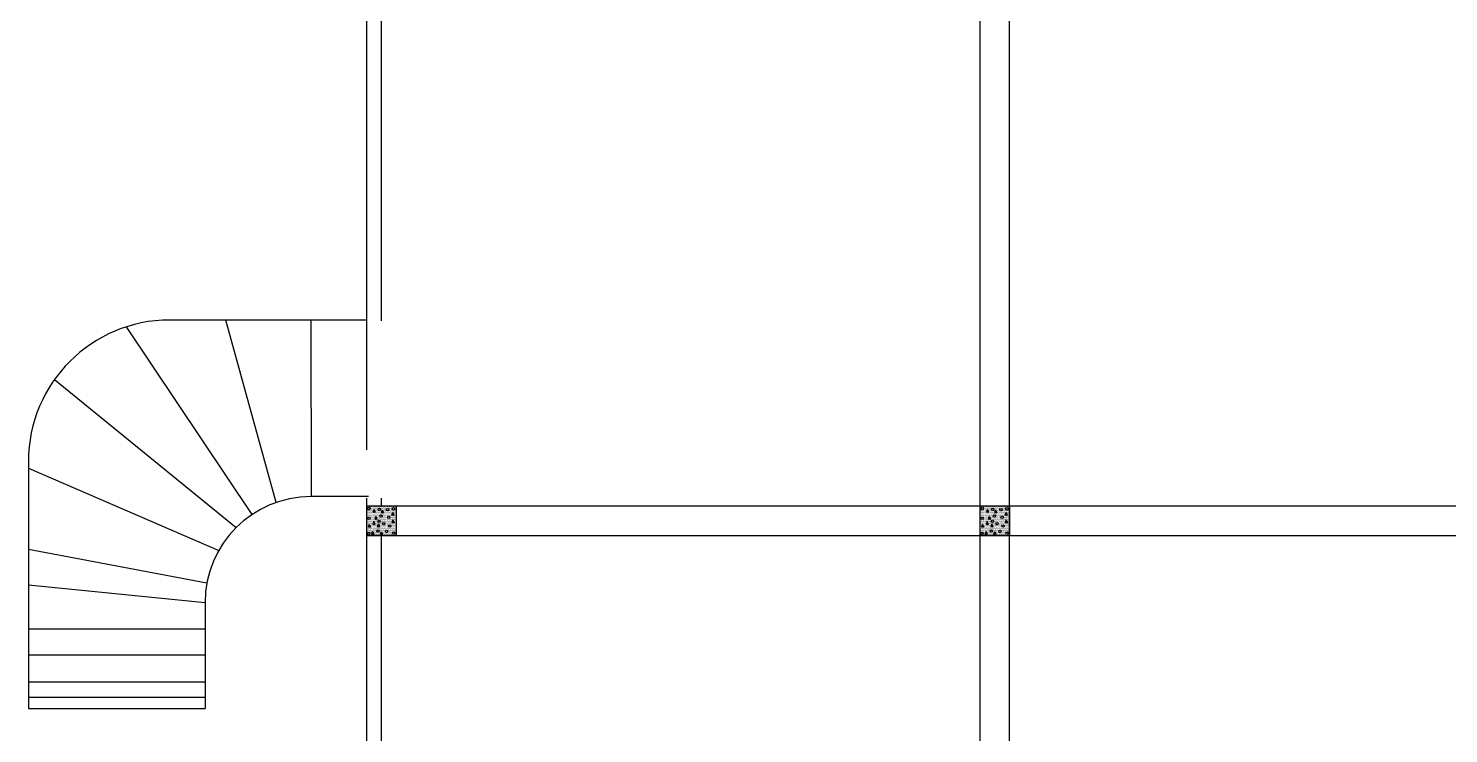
# Model space of a CAD drawing. Header units: feet. Extents: x 655 to 3246, y 42 to 1922.
# Drawn here: x 982.1 to 1078.1, y 380.4 to 428.1 of the extents above; entities that cross this region are included whole.
import ezdxf

# ---------------------------------------------------------------- set-up
doc = ezdxf.new("R2010")
doc.units = ezdxf.units.FT
doc.header["$MEASUREMENT"] = 0
for name, color, linetype in [('beampillar', 80, 'Continuous'), ('hatch pillar', 20, 'Continuous'), ('prep side', 220, 'Continuous'), ('wall', 24, 'Continuous')]:
    doc.layers.add(name, color=color, linetype=linetype)

# ---------------------------------------------------------------- blocks, each defined once
blk = doc.blocks.new('hatchedpillar')
at = {"layer": 'hatch pillar', "linetype": 'ByBlock', "true_color": 0xf4ee51}
h = blk.add_hatch(dxfattribs=at)
h.set_pattern_fill('DOTS', color=41, scale=0.74)
h.set_pattern_definition([(0, (-2.0177, -80.014843), (0.023125, 0.04625), [0, -0.04625])])
h.paths.add_polyline_path([(201.8, 174.403), (199.8, 174.403), (199.8, 172.403), (201.8, 172.403)])
h = blk.add_hatch(dxfattribs=at)
h.set_pattern_fill('DOTS', color=41, scale=0.74)
h.set_pattern_definition([(0, (39.4823, -80.014843), (0.023125, 0.04625), [0, -0.04625])])
h.paths.add_polyline_path([(243.3, 174.403), (241.3, 174.403), (241.3, 172.403), (243.3, 172.403)])
at = {"layer": 'hatch pillar', "linetype": 'Continuous', "lineweight": -3, "ltscale": 2}
for p, q in [((200.321, 174.163), (200.244, 174.001)), ((200.244, 174.001), (200.422, 174.001)), ((200.422, 174.001), (200.321, 174.163)), ((200.87, 174.132), (200.792, 173.97)), ((200.792, 173.97), (200.97, 173.97)), ((200.97, 173.97), (200.87, 174.132)), ((201.577, 173.973), (201.5, 173.811)), ((201.677, 173.811), (201.577, 173.973)), ((241.821, 174.163), (241.744, 174.001)), ((241.744, 174.001), (241.922, 174.001)), ((241.922, 174.001), (241.821, 174.163)), ((242.37, 174.132), (242.292, 173.97)), ((242.292, 173.97), (242.47, 173.97)), ((242.47, 173.97), (242.37, 174.132)), ((243.077, 173.973), (243, 173.811)), ((243.177, 173.811), (243.077, 173.973)), ((199.987, 173.162), (199.91, 173)), ((199.91, 173), (200.088, 173)), ((200.088, 173), (199.987, 173.162)), ((200.298, 173.345), (200.221, 173.183)), ((200.221, 173.183), (200.398, 173.183)), ((200.398, 173.183), (200.298, 173.345)), ((200.437, 173.7), (200.36, 173.538)), ((200.36, 173.538), (200.537, 173.538)), ((200.537, 173.538), (200.437, 173.7)), ((200.615, 173.183), (200.537, 173.021)), ((200.537, 173.021), (200.715, 173.021)), ((200.715, 173.021), (200.615, 173.183)), ((201.5, 173.811), (201.677, 173.811)), ((201.591, 173.458), (201.514, 173.296)), ((201.514, 173.296), (201.691, 173.296)), ((201.691, 173.296), (201.591, 173.458)), ((241.487, 173.162), (241.41, 173)), ((241.41, 173), (241.588, 173)), ((241.588, 173), (241.487, 173.162)), ((241.798, 173.345), (241.721, 173.183)), ((241.721, 173.183), (241.898, 173.183)), ((241.898, 173.183), (241.798, 173.345)), ((241.937, 173.7), (241.86, 173.538)), ((241.86, 173.538), (242.037, 173.538)), ((242.037, 173.538), (241.937, 173.7)), ((242.115, 173.183), (242.037, 173.021)), ((242.037, 173.021), (242.215, 173.021)), ((242.215, 173.021), (242.115, 173.183)), ((243, 173.811), (243.177, 173.811)), ((243.091, 173.458), (243.014, 173.296)), ((243.014, 173.296), (243.191, 173.296)), ((243.191, 173.296), (243.091, 173.458)), ((200.221, 172.689), (200.144, 172.527)), ((200.144, 172.527), (200.321, 172.527)), ((200.321, 172.527), (200.221, 172.689)), ((200.808, 172.659), (200.731, 172.497)), ((200.731, 172.497), (200.908, 172.497)), ((200.908, 172.497), (200.808, 172.659)), ((241.721, 172.689), (241.644, 172.527)), ((241.644, 172.527), (241.821, 172.527)), ((241.821, 172.527), (241.721, 172.689)), ((242.308, 172.659), (242.231, 172.497)), ((242.231, 172.497), (242.408, 172.497)), ((242.408, 172.497), (242.308, 172.659))]:
    blk.add_line(p, q, dxfattribs=at)
for centre in [(199.969, 174.234), (200.677, 174.186), (201.225, 174.155), (201.63, 174.213), (241.469, 174.234), (242.177, 174.186), (242.725, 174.155), (243.13, 174.213), (199.976, 173.578), (200.653, 173.368), (200.792, 173.723), (200.97, 173.206), (201.312, 173.635), (201.368, 173.056), (241.476, 173.578), (242.153, 173.368), (242.292, 173.723), (242.47, 173.206), (242.812, 173.635), (242.868, 173.056), (199.955, 172.548), (200.576, 172.713), (201.163, 172.682), (201.637, 172.576), (241.455, 172.548), (242.076, 172.713), (242.663, 172.682), (243.137, 172.576)]:
    blk.add_circle(centre, 0.0821, dxfattribs=at)

msp = doc.modelspace()

# ---------------------------------------------------------------- linework, layer by layer
for p, q in [((1004.94851, 399.57399), (1004.94851, 411.57399)), ((988.67216, 407.88922), (997.1885, 395.19047)), ((1004.95431, 408.35571), (991.62204, 408.35571)), ((998.8258, 396.00739), (995.41452, 408.35571)), ((1001.16377, 408.35571), (1001.18211, 396.40563)), ((1004.94839, 403.32775), (1004.94839, 408.30696)), ((983.83017, 404.33475), (996.11211, 394.30557)), ((982.06197, 398.79564), (982.06197, 382.06552)), ((982.06197, 398.32006), (994.93584, 392.75605)), ((1005.0729, 396.40563), (1001.18211, 396.40563)), ((982.06197, 392.8581), (994.13738, 390.57028)), ((982.06197, 390.43058), (994.01205, 389.23557)), ((994.01205, 389.23557), (994.01205, 382.06552)), ((982.06197, 387.44909), (994.01205, 387.44909)), ((982.06197, 385.70105), (994.01205, 385.70105)), ((982.06197, 383.8647), (994.01205, 383.8647)), ((982.06197, 382.82881), (994.01205, 382.82881)), ((982.06197, 382.06552), (994.01205, 382.06552))]:
    msp.add_line(p, q)
for centre, radius in [((991.62204, 398.79564), 9.56007), ((1001.18211, 389.23557), 7.17005)]:
    msp.add_arc(centre, radius, 90, 180)
at = {"layer": 'beampillar', "linetype": 'ByBlock'}
for p, q in [((1046.44839, 311.2501), (1046.44839, 475.77706)), ((1048.44839, 311.2501), (1048.44839, 475.77706)), ((1004.94839, 395.77706), (1262.42174, 395.77706)), ((1004.94839, 393.77706), (1262.42174, 393.77706))]:
    msp.add_line(p, q, dxfattribs=at)
for points in [[(1004.94839, 395.77706), (1006.94839, 395.77706), (1006.94839, 393.77706), (1004.94839, 393.77706)], [(1046.44839, 395.77706), (1048.44839, 395.77706), (1048.44839, 393.77706), (1046.44839, 393.77706)]]:
    msp.add_lwpolyline(points, close=True, dxfattribs=at)
at = {"layer": 'wall', "linetype": 'ByBlock'}
for p, q in [((1004.94839, 408.30696), (1004.94839, 477.77706)), ((1005.94839, 408.30696), (1005.94839, 433.77706)), ((1004.94839, 309.2501), (1004.94839, 396.30696)), ((1005.94839, 395.77706), (1005.94839, 396.30696)), ((1005.94839, 355.77706), (1005.94839, 393.77706))]:
    msp.add_line(p, q, dxfattribs=at)

# ---------------------------------------------------------------- block references
at = {"layer": 'prep side', "linetype": 'ByBlock'}
msp.add_blockref('hatchedpillar', (805.13158, 221.36436), dxfattribs=at)

doc.saveas('drawing.dxf')
